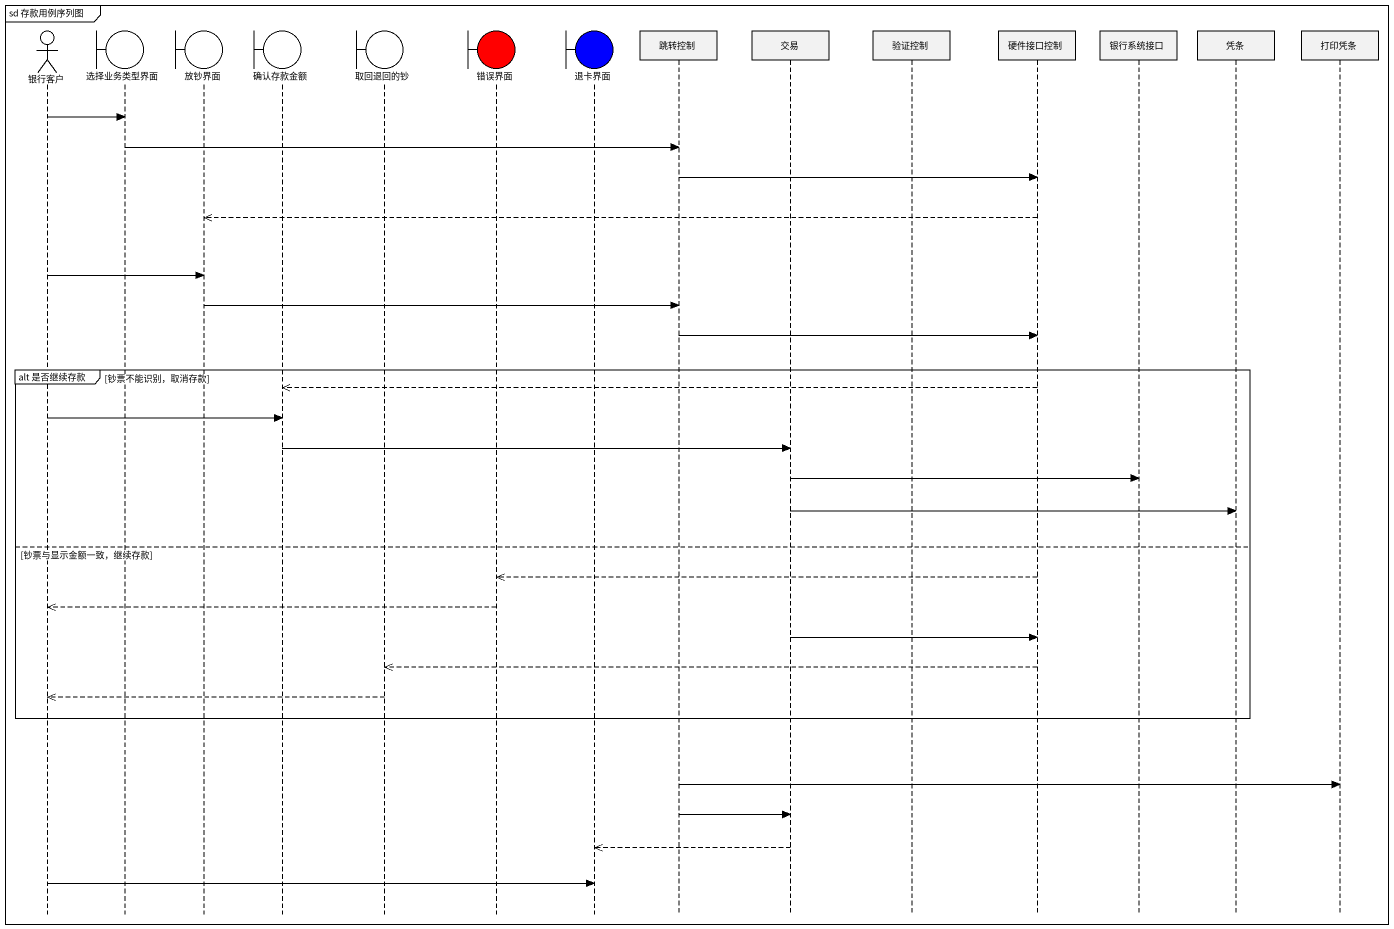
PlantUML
@startuml
mainframe sd 存款用例序列图
hide footbox
actor 银行客户
boundary 选择业务类型界面
boundary 放钞界面
boundary 确认存款金额
boundary 取回退回的钞
boundary 错误界面 #FF0000
boundary 退卡界面 #0000FF
participant 跳转控制
participant 交易
participant 验证控制
participant 硬件接口控制
participant 银行系统接口
participant 凭条
participant 打印凭条

银行客户 -> 选择业务类型界面
选择业务类型界面 -> 跳转控制
跳转控制 -> 硬件接口控制
硬件接口控制 -->> 放钞界面
银行客户 -> 放钞界面
放钞界面 -> 跳转控制
跳转控制 -> 硬件接口控制
group alt 是否继续存款 [钞票不能识别，取消存款]
  硬件接口控制 -->> 确认存款金额
  银行客户 -> 确认存款金额
  确认存款金额 -> 交易
  交易 -> 银行系统接口
  交易 -> 凭条
else 钞票与显示金额一致，继续存款
  硬件接口控制 -->> 错误界面
  错误界面 -->> 银行客户
  交易 -> 硬件接口控制
  硬件接口控制 -->> 取回退回的钞
  取回退回的钞 -->> 银行客户
end
跳转控制 -> 打印凭条
跳转控制 -> 交易
交易 -->> 退卡界面
银行客户 -> 退卡界面
@enduml
